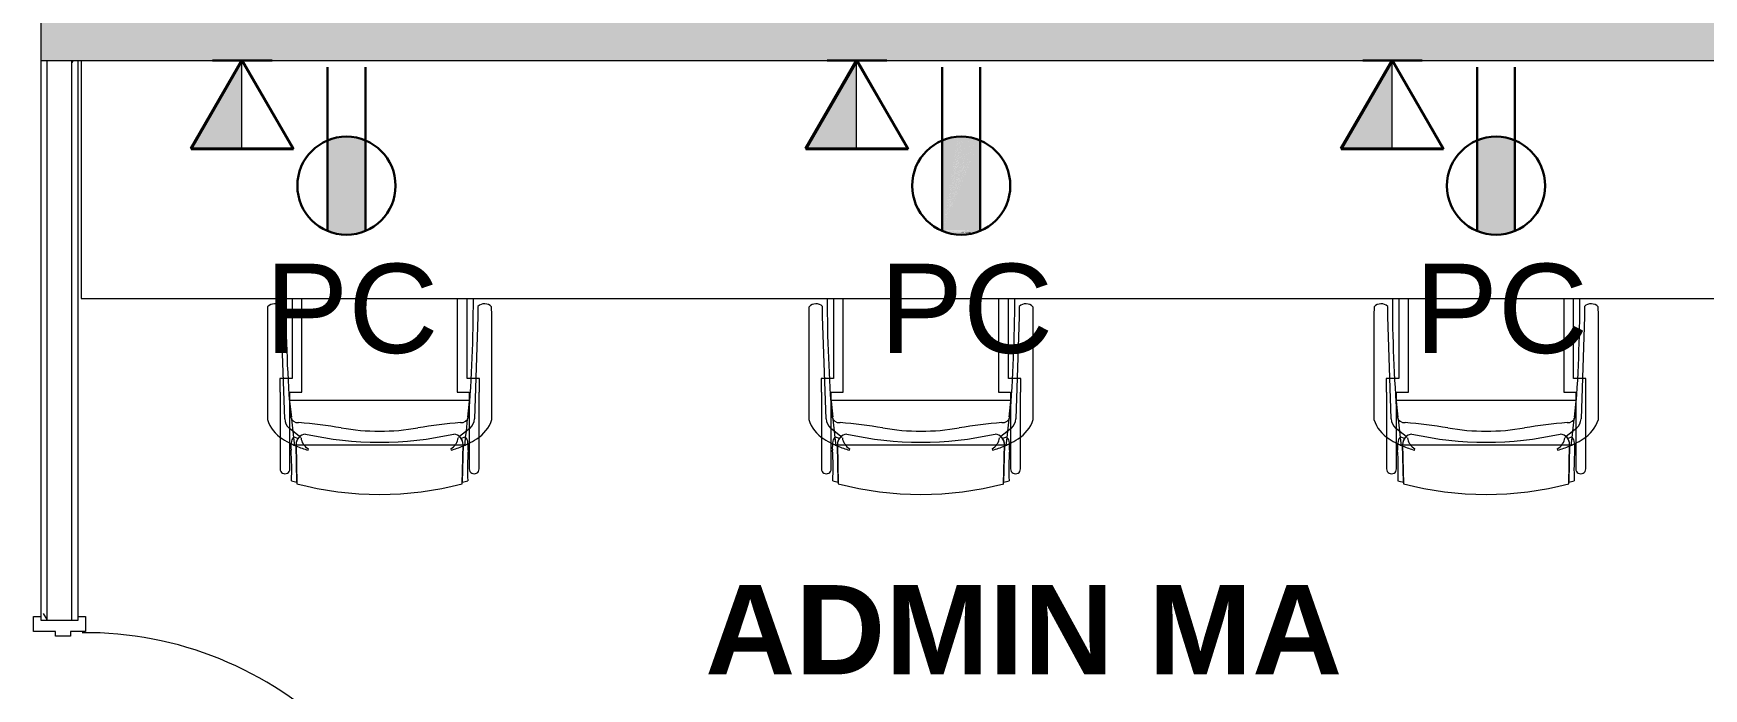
# Model space of a CAD drawing. Header units: inches. Extents: x 1076 to 2563, y 349 to 2134.
# Drawn here: x 1326.2 to 1494.7, y 1741.7 to 1807.8 of the extents above; entities that cross this region are included whole.
import ezdxf

# ---------------------------------------------------------------- set-up
doc = ezdxf.new("R2010")
doc.units = ezdxf.units.IN
doc.header["$MEASUREMENT"] = 0
for name, color, linetype, lineweight in [('A-ANNO-NOTE', 131, 'Continuous', 30), ('A-AREA-IDEN', 2, 'Continuous', 9), ('A-DOOR', 31, 'Continuous', 13), ('A-WALL', 113, 'Continuous', 13), ('A-WALL-PATT', 111, 'Continuous', 13), ('I-FURN', 30, 'Continuous', 9), ('I-WALL', 2, 'Continuous', 13), ('Q-CASE', 31, 'Continuous', 13)]:
    doc.layers.add(name, color=color, linetype=linetype, lineweight=lineweight)
doc.styles.add('Swis721 Lt BT', font='swissl.ttf', dxfattribs={"height": 9})
doc.styles.add('Swis721 Lt BT_B', font='', dxfattribs={"height": 9})
doc.styles.get('Swis721 Lt BT_B').set_extended_font_data('Swis721 Lt BT', bold=True)
pattern_1 = [(0, (0, 0), (30.72, 7.68), [1.267, -21.773, 1.267, -21.773, -122.88]), (0, (0, 0), (30.72, 7.68), [-46.08, 1.267, -44.813, 1.267, -21.773, -53.76]), (0, (0, 0), (30.72, 7.68), [-115.2, 1.267, -14.093, 1.267, -37.133]), (120, (11.52, 3.84), (-22.011075, 22.7643), [1.267, -21.773, 1.267, -21.773, -122.88]), (120, (11.52, 3.84), (-22.011075, 22.7643), [-46.08, 1.267, -44.813, 1.267, -21.773, -53.76]), (120, (11.52, 3.84), (-22.011075, 22.7643), [-115.2, 1.267, -14.093, 1.267, -37.133]), (240, (15.36, 19.2), (-8.708925, -30.4443), [1.267, -21.773, 1.267, -21.773, -122.88]), (240, (15.36, 19.2), (-8.708925, -30.4443), [-46.08, 1.267, -44.813, 1.267, -21.773, -53.76]), (240, (15.36, 19.2), (-8.708925, -30.4443), [-115.2, 1.267, -14.093, 1.267, -37.133])]

# ---------------------------------------------------------------- blocks, each defined once
blk = doc.blocks.new('Door - Single - Solid Door-V12-Level XX  POWER _ SIGNAL')
at = {"layer": 'A-DOOR', "lineweight": 9}
for p, q in [((-15.63, 2.54), (-14.13, 2.54)), ((-15.63, 1.79), (-15.63, 2.54)), ((-14.13, 2.54), (-14.13, 0.29)), ((22.12, 2.54), (23.62, 2.54)), ((22.12, 0.29), (22.12, 2.54)), ((23.62, 2.54), (23.62, 1.79)), ((-14.13, 0.29), (-13.63, 0.29)), ((-13.63, 0.29), (-13.63, -1.21)), ((21.62, 0.29), (22.12, 0.29)), ((21.62, -1.21), (21.62, 0.29)), ((-14.13, -1.21), (-14.13, -2.71)), ((-13.63, -1.21), (-14.13, -1.21)), ((22.12, -1.21), (21.62, -1.21)), ((22.12, -2.71), (22.12, -1.21)), ((-15.63, -2.71), (-15.63, -1.96)), ((-14.13, -2.71), (-15.63, -2.71)), ((23.62, -2.71), (22.12, -2.71)), ((23.62, -1.96), (23.62, -2.71))]:
    blk.add_line(p, q, dxfattribs=at)
at = {"layer": 'A-DOOR'}
for p, q in [((-12.63, -2.71), (-14.01, -2.71)), ((-14.01, -2.71), (-14.01, -38.71)), ((-12.63, -38.71), (-12.63, -2.71)), ((-14.01, -38.71), (-12.63, -38.71))]:
    blk.add_line(p, q, dxfattribs=at)
at = {"layer": 'A-DOOR', "lineweight": 9}
blk.add_arc((-14.01, -2.71), 36, 270, 0.5, dxfattribs=at)
blk = doc.blocks.new('C-Counter Top1 - ADJ HEIGHT 2-7647505-Level XX  POWER _ SIGNAL')
at = {"layer": 'Q-CASE', "lineweight": 9}
for p, q in [((-47.26, 0), (-47.26, -24)), ((-47.26, -24), (124.6, -24))]:
    blk.add_line(p, q, dxfattribs=at)
blk = doc.blocks.new('F-Haworth_Chair_X99-Seminar - X99 Seminar Chair with Glides-V38-Level XX  POWER _ SIGNAL')
at = {"layer": 'I-FURN'}
for p, q in [((-8.34, 11.52), (-8.42, 7.57)), ((-8.42, 7.57), (-8.34, 11.37)), ((8.42, 7.57), (8.34, 11.52)), ((8.34, 11.37), (8.42, 7.57)), ((-10.04, 10.02), (-10.04, 6.81)), ((-9.04, 7.4), (-9.04, 10.02)), ((9.04, 10.02), (9.04, 7.4)), ((10.04, 6.81), (10.04, 10.02)), ((-10.04, 6.81), (-10.04, 5.51)), ((-9.13, 5.92), (-8.07, 6.77)), ((-9.04, 5.99), (-9.04, 7.4)), ((-8.68, 6.87), (-8.75, 6.22)), ((-8.62, 7.42), (-8.68, 6.87)), ((-8.6, 7.6), (-8.62, 7.43)), ((-8.61, 6.81), (-8.23, 6.95)), ((-8.49, 7.6), (-8.56, 7.6)), ((-7.65, 7.6), (-8.4, 7.6)), ((-8.03, 6.81), (-7.95, 6.87)), ((7.65, 7.6), (-7.65, 7.6)), ((-7.18, 7.99), (-7.21, 8.13)), ((7.21, 8.13), (7.18, 7.99)), ((8.4, 7.6), (7.65, 7.6)), ((7.95, 6.87), (8.03, 6.81)), ((8.07, 6.77), (9.13, 5.92)), ((8.23, 6.95), (8.61, 6.81)), ((8.56, 7.6), (8.49, 7.6)), ((8.62, 7.43), (8.6, 7.6)), ((8.68, 6.87), (8.62, 7.42)), ((8.75, 6.22), (8.68, 6.87)), ((9.04, 7.4), (9.04, 5.99)), ((10.04, 5.51), (10.04, 6.81)), ((-11.32, 5.06), (-11.32, -5.48)), ((-10.04, 5.5), (-10.04, 5)), ((-9.04, 3.62), (-9.04, 5.99)), ((-8.75, 6.22), (-8.88, 4.99)), ((8.88, 4.99), (8.75, 6.22)), ((9.04, 5.99), (9.04, 3.62)), ((10.04, 5), (10.04, 5.5)), ((11.32, -5.48), (11.32, 5.06)), ((-10.04, 4.99), (-10.04, 2.27)), ((-9.92, -5.36), (-9.57, 4.97)), ((-8.9, 4.8), (-9.07, 3.2)), ((-9.04, 3.43), (-9.04, 3.62)), ((-9.04, 3.12), (-9.04, 3.43)), ((-8.88, 4.99), (-8.89, 4.91)), ((8.89, 4.91), (8.88, 4.99)), ((9.07, 3.2), (8.9, 4.8)), ((9.04, 3.62), (9.04, 3.43)), ((9.04, 3.43), (9.04, 3.12)), ((9.57, 4.97), (9.92, -5.36)), ((10.04, 2.27), (10.04, 4.99)), ((-10.04, 2.27), (-10.07, 2.27)), ((-10.07, 2.27), (-10.07, 0.89)), ((-9.07, 3.2), (-9.07, 3.12)), ((-9.07, 3.12), (9.07, 3.12)), ((-9.04, 2.27), (-9.04, 3.12)), ((-7.83, 2.27), (-9.04, 2.27)), ((-7.83, -7.15), (-7.83, 2.27)), ((9.04, 2.27), (7.83, 2.27)), ((7.83, 2.27), (7.83, -7.15)), ((9.04, 3.12), (9.04, 2.27)), ((9.07, 3.12), (9.07, 3.2)), ((10.07, 2.27), (10.04, 2.27)), ((10.07, 0.89), (10.07, 2.27)), ((-10.07, 0.89), (-9.71, 0.89)), ((-9.71, 0.89), (-9.2, 0.89)), ((-9.2, 0.89), (-8.82, 0.89)), ((-8.82, 0.89), (-8.82, -7.15)), ((8.82, 0.89), (9.2, 0.89)), ((8.82, -7.15), (8.82, 0.89)), ((9.2, 0.89), (9.71, 0.89)), ((9.71, 0.89), (10.07, 0.89)), ((-11.32, -5.48), (-11.3, -6.32)), ((-9.92, -6.36), (-9.92, -5.36)), ((9.92, -5.36), (9.92, -6.36)), ((11.3, -6.32), (11.32, -5.48))]:
    blk.add_line(p, q, dxfattribs=at)
for centre, radius, start, end in [((0, -20.29), 32.89, 75.3075, 104.696), ((-9.54, 10.02), 0.498, 360, 180), ((-36.06, 10.03), 27.2, 355.9857, 2.5118), ((0, -20.73), 33.17, 104.5766, 105.5522), ((0, -20.73), 33.17, 74.4478, 75.4234), ((36.06, 10.03), 27.2, 177.4882, 184.0143), ((9.54, 10.02), 0.498, 360, 180), ((-7.87, 3.92), 3.63, 121.9522, 161.8211), ((-4.71, -1.15), 9.61, 116.0036, 121.9522), ((-5.2, 7.86), 3.74, 175.9857, 189.9064), ((-4.71, -1.15), 9.61, 113.5094, 116.0036), ((-8.28, 7.33), 0.613, 189.9064, 237.4573), ((-4.71, -1.15), 9.61, 112.927, 113.3607), ((-4.71, -1.15), 9.61, 105.0666, 112.7369), ((-7.37, 7.55), 1.05, 178.8214, 214.7998), ((-7.37, 7.55), 1.05, 178.8214, 264.0446), ((-6.55, 6.76), 1.38, 147.5752, 174.9122), ((-6.55, 6.76), 1.38, 117.0503, 145.9813), ((0, -26.49), 33.83, 77.2285, 102.7715), ((6.55, 6.76), 1.38, 34.0187, 62.9497), ((4.71, -1.15), 9.61, 67.2631, 74.9334), ((7.37, 7.55), 1.05, 275.9554, 1.1786), ((6.55, 6.76), 1.38, 5.0878, 32.4248), ((7.37, 7.55), 1.05, 325.2002, 1.1786), ((4.71, -1.15), 9.61, 66.6393, 67.073), ((4.71, -1.15), 9.61, 63.9964, 66.4906), ((8.28, 7.33), 0.613, 302.5427, 350.0936), ((5.2, 7.86), 3.74, 350.0936, 4.0143), ((4.71, -1.15), 9.61, 58.0478, 63.9964), ((7.87, 3.92), 3.63, 18.1789, 58.0478), ((-8.18, 4.9), 1.39, 132.8922, 177.1987), ((-8.24, 4.59), 0.763, 84.2338, 165.7662), ((-11.32, 48.08), 42.84, 274.2301, 280.0233), ((0, -15.97), 22.19, 79.9767, 100.0233), ((11.32, 48.08), 42.84, 259.9767, 265.7699), ((8.24, 4.59), 0.763, 14.2338, 95.7662), ((8.18, 4.9), 1.39, 2.8013, 47.1078), ((144.06, -7.32), 153.52, 175.4787, 179.937), ((-144.06, -7.32), 153.52, 0.063, 4.5213), ((-10.58, -5.68), 0.956, 221.8901, 314.1099), ((10.58, -5.68), 0.956, 225.8901, 318.1099)]:
    blk.add_arc(centre, radius, start, end, dxfattribs=at)
blk = doc.blocks.new('F-Haworth_Chair_X99-Seminar - X99 Seminar Chair with Glides-V39-Level XX  POWER _ SIGNAL')
at = {"layer": 'I-FURN'}
for p, q in [((-8.34, 11.52), (-8.42, 7.57)), ((-8.42, 7.57), (-8.34, 11.37)), ((8.42, 7.57), (8.34, 11.52)), ((8.34, 11.37), (8.42, 7.57)), ((-10.04, 10.02), (-10.04, 6.81)), ((-9.04, 7.4), (-9.04, 10.02)), ((9.04, 10.02), (9.04, 7.4)), ((10.04, 6.81), (10.04, 10.02)), ((-10.04, 6.81), (-10.04, 5.51)), ((-9.13, 5.92), (-8.07, 6.77)), ((-9.04, 5.99), (-9.04, 7.4)), ((-8.68, 6.87), (-8.75, 6.22)), ((-8.62, 7.42), (-8.68, 6.87)), ((-8.6, 7.6), (-8.62, 7.43)), ((-8.61, 6.81), (-8.23, 6.95)), ((-8.49, 7.6), (-8.56, 7.6)), ((-7.65, 7.6), (-8.4, 7.6)), ((-8.03, 6.81), (-7.95, 6.87)), ((7.65, 7.6), (-7.65, 7.6)), ((-7.18, 7.99), (-7.21, 8.13)), ((7.21, 8.13), (7.18, 7.99)), ((8.4, 7.6), (7.65, 7.6)), ((7.95, 6.87), (8.03, 6.81)), ((8.07, 6.77), (9.13, 5.92)), ((8.23, 6.95), (8.61, 6.81)), ((8.56, 7.6), (8.49, 7.6)), ((8.6, 7.6), (8.58, 7.6)), ((8.62, 7.43), (8.6, 7.6)), ((8.68, 6.87), (8.62, 7.42)), ((8.75, 6.22), (8.68, 6.87)), ((9.04, 7.4), (9.04, 5.99)), ((10.04, 5.51), (10.04, 6.81)), ((-11.32, 5.06), (-11.32, -5.48)), ((-10.04, 5.5), (-10.04, 5)), ((-9.04, 3.62), (-9.04, 5.99)), ((-8.75, 6.22), (-8.88, 4.99)), ((8.88, 4.99), (8.75, 6.22)), ((9.04, 5.99), (9.04, 3.62)), ((10.04, 5), (10.04, 5.5)), ((11.32, -5.48), (11.32, 5.06)), ((-10.04, 4.99), (-10.04, 2.27)), ((-9.92, -5.36), (-9.57, 4.97)), ((-8.9, 4.8), (-9.07, 3.2)), ((-9.04, 3.43), (-9.04, 3.62)), ((-9.04, 3.12), (-9.04, 3.43)), ((-8.88, 4.99), (-8.89, 4.91)), ((8.89, 4.91), (8.88, 4.99)), ((9.07, 3.2), (8.9, 4.8)), ((9.04, 3.62), (9.04, 3.43)), ((9.04, 3.43), (9.04, 3.12)), ((9.57, 4.97), (9.92, -5.36)), ((10.04, 2.27), (10.04, 4.99)), ((-10.04, 2.27), (-10.07, 2.27)), ((-10.07, 2.27), (-10.07, 0.89)), ((-9.07, 3.2), (-9.07, 3.12)), ((-9.07, 3.12), (9.07, 3.12)), ((-9.04, 2.27), (-9.04, 3.12)), ((-7.83, 2.27), (-9.04, 2.27)), ((-7.83, -7.15), (-7.83, 2.27)), ((9.04, 2.27), (7.83, 2.27)), ((7.83, 2.27), (7.83, -7.15)), ((9.04, 3.12), (9.04, 2.27)), ((9.07, 3.12), (9.07, 3.2)), ((10.07, 2.27), (10.04, 2.27)), ((10.07, 0.89), (10.07, 2.27)), ((-10.07, 0.89), (-9.71, 0.89)), ((-9.71, 0.89), (-9.2, 0.89)), ((-9.2, 0.89), (-8.82, 0.89)), ((-8.82, 0.89), (-8.82, -7.15)), ((8.82, 0.89), (9.2, 0.89)), ((8.82, -7.15), (8.82, 0.89)), ((9.2, 0.89), (9.71, 0.89)), ((9.71, 0.89), (10.07, 0.89)), ((-11.32, -5.48), (-11.3, -6.32)), ((-9.92, -6.36), (-9.92, -5.36)), ((9.92, -5.36), (9.92, -6.36)), ((11.3, -6.32), (11.32, -5.48))]:
    blk.add_line(p, q, dxfattribs=at)
for centre, radius, start, end in [((0, -20.29), 32.89, 75.3075, 104.696), ((-9.54, 10.02), 0.498, 360, 180), ((-36.06, 10.03), 27.2, 355.9857, 2.5118), ((0, -20.73), 33.17, 104.5766, 105.5522), ((0, -20.73), 33.17, 74.4478, 75.4234), ((36.06, 10.03), 27.2, 177.4882, 184.0143), ((9.54, 10.02), 0.498, 360, 180), ((-7.87, 3.92), 3.63, 121.9522, 161.8211), ((-4.71, -1.15), 9.61, 116.0036, 121.9522), ((-5.2, 7.86), 3.74, 175.9857, 189.9064), ((-4.71, -1.15), 9.61, 113.5094, 116.0036), ((-8.28, 7.33), 0.613, 189.9064, 237.4573), ((-4.71, -1.15), 9.61, 112.927, 113.3607), ((-4.71, -1.15), 9.61, 105.0666, 112.7369), ((-7.37, 7.55), 1.05, 178.8214, 214.7998), ((-7.37, 7.55), 1.05, 178.8214, 264.0446), ((-6.55, 6.76), 1.38, 147.5752, 174.9122), ((-6.55, 6.76), 1.38, 117.0503, 145.9813), ((0, -26.49), 33.83, 77.2285, 102.7715), ((6.55, 6.76), 1.38, 34.0187, 62.9497), ((4.71, -1.15), 9.61, 67.2631, 74.9334), ((7.37, 7.55), 1.05, 275.9554, 1.1786), ((6.55, 6.76), 1.38, 5.0878, 32.4248), ((7.37, 7.55), 1.05, 325.2002, 1.1786), ((4.71, -1.15), 9.61, 66.6393, 67.073), ((4.71, -1.15), 9.61, 63.9964, 66.4906), ((8.28, 7.33), 0.613, 302.5427, 350.0936), ((5.2, 7.86), 3.74, 350.0936, 4.0143), ((4.71, -1.15), 9.61, 58.0478, 63.9964), ((7.87, 3.92), 3.63, 18.1789, 58.0478), ((-8.18, 4.9), 1.39, 132.8922, 177.1987), ((-8.24, 4.59), 0.763, 84.2338, 165.7662), ((-11.32, 48.08), 42.84, 274.2301, 280.0233), ((0, -15.97), 22.19, 79.9767, 100.0233), ((11.32, 48.08), 42.84, 259.9767, 265.7699), ((8.24, 4.59), 0.763, 14.2338, 95.7662), ((8.18, 4.9), 1.39, 2.8013, 47.1078), ((144.06, -7.32), 153.52, 175.4787, 179.937), ((-144.06, -7.32), 153.52, 0.063, 4.5213), ((-10.58, -5.68), 0.956, 221.8901, 314.1099), ((10.58, -5.68), 0.956, 225.8901, 318.1099)]:
    blk.add_arc(centre, radius, start, end, dxfattribs=at)
blk = doc.blocks.new('F-Haworth_Chair_X99-Seminar - X99 Seminar Chair with Glides-V40-Level XX  POWER _ SIGNAL')
at = {"layer": 'I-FURN'}
for p, q in [((-8.34, 11.52), (-8.42, 7.57)), ((-8.42, 7.57), (-8.34, 11.37)), ((8.42, 7.57), (8.34, 11.52)), ((8.34, 11.37), (8.42, 7.57)), ((-10.04, 10.02), (-10.04, 6.81)), ((-9.04, 7.4), (-9.04, 10.02)), ((9.04, 10.02), (9.04, 7.4)), ((10.04, 6.81), (10.04, 10.02)), ((-10.04, 6.81), (-10.04, 5.51)), ((-9.13, 5.92), (-8.07, 6.77)), ((-9.04, 5.99), (-9.04, 7.4)), ((-8.68, 6.87), (-8.75, 6.22)), ((-8.62, 7.42), (-8.68, 6.87)), ((-8.6, 7.6), (-8.62, 7.43)), ((-8.61, 6.81), (-8.23, 6.95)), ((-8.49, 7.6), (-8.56, 7.6)), ((-7.65, 7.6), (-8.4, 7.6)), ((-8.03, 6.81), (-7.95, 6.87)), ((7.65, 7.6), (-7.65, 7.6)), ((-7.18, 7.99), (-7.21, 8.13)), ((7.21, 8.13), (7.18, 7.99)), ((8.4, 7.6), (7.65, 7.6)), ((7.95, 6.87), (8.03, 6.81)), ((8.07, 6.77), (9.13, 5.92)), ((8.23, 6.95), (8.61, 6.81)), ((8.56, 7.6), (8.49, 7.6)), ((8.62, 7.43), (8.6, 7.6)), ((8.68, 6.87), (8.62, 7.42)), ((8.75, 6.22), (8.68, 6.87)), ((9.04, 7.4), (9.04, 5.99)), ((10.04, 5.51), (10.04, 6.81)), ((-11.32, 5.06), (-11.32, -5.48)), ((-10.04, 5.5), (-10.04, 5)), ((-9.04, 3.62), (-9.04, 5.99)), ((-8.75, 6.22), (-8.88, 4.99)), ((8.88, 4.99), (8.75, 6.22)), ((9.04, 5.99), (9.04, 3.62)), ((10.04, 5), (10.04, 5.5)), ((11.32, -5.48), (11.32, 5.06)), ((-10.04, 4.99), (-10.04, 2.27)), ((-9.92, -5.36), (-9.57, 4.97)), ((-8.9, 4.8), (-9.07, 3.2)), ((-9.04, 3.43), (-9.04, 3.62)), ((-9.04, 3.12), (-9.04, 3.43)), ((-8.88, 4.99), (-8.89, 4.91)), ((8.89, 4.91), (8.88, 4.99)), ((9.07, 3.2), (8.9, 4.8)), ((9.04, 3.62), (9.04, 3.43)), ((9.04, 3.43), (9.04, 3.12)), ((9.57, 4.97), (9.92, -5.36)), ((10.04, 2.27), (10.04, 4.99)), ((-10.04, 2.27), (-10.07, 2.27)), ((-10.07, 2.27), (-10.07, 0.89)), ((-9.07, 3.2), (-9.07, 3.12)), ((-9.07, 3.12), (4.32, 3.12)), ((-9.04, 2.27), (-9.04, 3.12)), ((-7.83, 2.27), (-9.04, 2.27)), ((-7.83, -7.15), (-7.83, 2.27)), ((4.33, 3.12), (9.07, 3.12)), ((9.04, 2.27), (7.83, 2.27)), ((7.83, 2.27), (7.83, -7.15)), ((9.04, 3.12), (9.04, 2.27)), ((9.07, 3.12), (9.07, 3.2)), ((10.07, 2.27), (10.04, 2.27)), ((10.07, 0.89), (10.07, 2.27)), ((-10.07, 0.89), (-9.71, 0.89)), ((-9.71, 0.89), (-9.2, 0.89)), ((-9.2, 0.89), (-8.82, 0.89)), ((-8.82, 0.89), (-8.82, -7.15)), ((8.82, 0.89), (9.2, 0.89)), ((8.82, -7.15), (8.82, 0.89)), ((9.2, 0.89), (9.71, 0.89)), ((9.71, 0.89), (10.07, 0.89)), ((-11.32, -5.48), (-11.3, -6.32)), ((-9.92, -6.36), (-9.92, -5.36)), ((9.92, -5.36), (9.92, -6.36)), ((11.3, -6.32), (11.32, -5.48))]:
    blk.add_line(p, q, dxfattribs=at)
for centre, radius, start, end in [((0, -20.29), 32.89, 75.3075, 104.696), ((-9.54, 10.02), 0.498, 360, 180), ((-36.06, 10.03), 27.2, 355.9857, 2.5118), ((0, -20.73), 33.17, 104.5766, 105.5522), ((0, -20.73), 33.17, 74.4478, 75.4234), ((36.06, 10.03), 27.2, 177.4882, 184.0143), ((9.54, 10.02), 0.498, 360, 180), ((-7.87, 3.92), 3.63, 121.9522, 161.8211), ((-4.71, -1.15), 9.61, 116.0036, 121.9522), ((-5.2, 7.86), 3.74, 175.9857, 189.9064), ((-4.71, -1.15), 9.61, 113.5094, 116.0036), ((-8.28, 7.33), 0.613, 189.9064, 237.4573), ((-4.71, -1.15), 9.61, 112.927, 113.3607), ((-4.71, -1.15), 9.61, 105.0666, 112.7369), ((-7.37, 7.55), 1.05, 178.8214, 214.7998), ((-7.37, 7.55), 1.05, 178.8214, 264.0446), ((-6.55, 6.76), 1.38, 147.5752, 174.9122), ((-6.55, 6.76), 1.38, 117.0503, 145.9813), ((0, -26.49), 33.83, 77.2285, 102.7715), ((6.55, 6.76), 1.38, 34.0187, 62.9497), ((4.71, -1.15), 9.61, 67.2631, 74.9334), ((7.37, 7.55), 1.05, 275.9554, 1.1786), ((6.55, 6.76), 1.38, 5.0878, 32.4248), ((7.37, 7.55), 1.05, 325.2002, 1.1786), ((4.71, -1.15), 9.61, 66.6393, 67.073), ((4.71, -1.15), 9.61, 63.9964, 66.4906), ((8.28, 7.33), 0.613, 302.5427, 350.0936), ((5.2, 7.86), 3.74, 350.0936, 4.0143), ((4.71, -1.15), 9.61, 58.0478, 63.9964), ((7.87, 3.92), 3.63, 18.1789, 58.0478), ((-8.18, 4.9), 1.39, 132.8922, 177.1987), ((-8.24, 4.59), 0.763, 84.2338, 165.7662), ((-11.32, 48.08), 42.84, 274.2301, 280.0233), ((0, -15.97), 22.19, 79.9767, 100.0233), ((11.32, 48.08), 42.84, 259.9767, 265.7699), ((8.24, 4.59), 0.763, 14.2338, 95.7662), ((8.18, 4.9), 1.39, 2.8013, 47.1078), ((144.06, -7.32), 153.52, 175.4787, 179.937), ((-144.06, -7.32), 153.52, 0.063, 4.5213), ((-10.58, -5.68), 0.956, 221.8901, 314.1099), ((10.58, -5.68), 0.956, 225.8901, 318.1099)]:
    blk.add_arc(centre, radius, start, end, dxfattribs=at)

msp = doc.modelspace()

# ---------------------------------------------------------------- hatches: boundary and pattern name
at = {"layer": 'A-ANNO-NOTE', "lineweight": 9}
for points in [[(1342.08, 1796.21), (1347.24, 1796.21), (1347.24, 1805.14), (1343.28, 1798.28)], [(1404.08, 1796.21), (1409.24, 1796.21), (1409.24, 1805.14), (1405.28, 1798.28)], [(1458.08, 1796.21), (1463.24, 1796.21), (1463.24, 1805.14), (1459.28, 1798.28)], [(1355.87, 1787.95), (1358.08, 1797.4), (1357.98, 1797.41)], [(1355.87, 1787.95), (1357.98, 1797.41), (1357.88, 1797.41)], [(1355.87, 1787.95), (1357.88, 1797.41), (1357.79, 1797.41)], [(1355.87, 1787.95), (1357.69, 1797.41), (1357.59, 1797.41)], [(1355.87, 1787.95), (1357.59, 1797.41), (1357.49, 1797.4)], [(1355.87, 1787.95), (1357.79, 1797.41), (1357.69, 1797.41)], [(1355.87, 1787.95), (1358.18, 1797.39), (1358.08, 1797.4)], [(1355.87, 1787.95), (1357.49, 1797.4), (1357.39, 1797.39)], [(1355.87, 1787.95), (1358.28, 1797.38), (1358.18, 1797.39)], [(1355.87, 1787.95), (1357.39, 1797.39), (1357.3, 1797.38)], [(1355.87, 1787.95), (1358.38, 1797.37), (1358.28, 1797.38)], [(1355.87, 1787.95), (1357.3, 1797.38), (1357.2, 1797.37)], [(1355.87, 1787.95), (1358.47, 1797.36), (1358.38, 1797.37)], [(1355.87, 1787.95), (1357.2, 1797.37), (1357.1, 1797.36)], [(1355.87, 1787.95), (1358.57, 1797.35), (1358.47, 1797.36)], [(1355.87, 1787.95), (1357.1, 1797.36), (1357, 1797.35)], [(1355.87, 1787.95), (1358.67, 1797.33), (1358.57, 1797.35)], [(1355.87, 1787.95), (1357, 1797.35), (1356.91, 1797.33)], [(1355.87, 1787.95), (1358.76, 1797.31), (1358.67, 1797.33)], [(1355.87, 1787.95), (1356.91, 1797.33), (1356.81, 1797.31)], [(1355.87, 1787.95), (1358.86, 1797.29), (1358.76, 1797.31)], [(1355.87, 1787.95), (1356.81, 1797.31), (1356.71, 1797.29)], [(1417.87, 1787.95), (1420.08, 1797.4), (1419.98, 1797.41), (1419.41, 1794.83)], [(1417.87, 1787.95), (1419.98, 1797.41), (1419.88, 1797.41), (1419.41, 1795.16)], [(1417.87, 1787.95), (1419.88, 1797.41), (1419.79, 1797.41), (1419.41, 1795.53)], [(1417.87, 1787.95), (1419.69, 1797.41), (1419.59, 1797.41), (1419.41, 1796.4)], [(1417.87, 1787.95), (1419.59, 1797.41), (1419.49, 1797.4), (1419.41, 1796.91)], [(1417.87, 1787.95), (1419.79, 1797.41), (1419.69, 1797.41), (1419.41, 1795.94)], [(1417.87, 1787.95), (1420.18, 1797.39), (1420.08, 1797.4), (1419.41, 1794.52)], [(1417.87, 1787.95), (1419.49, 1797.4), (1419.39, 1797.39)], [(1417.87, 1787.95), (1420.28, 1797.38), (1420.18, 1797.39), (1419.41, 1794.23)], [(1417.87, 1787.95), (1419.39, 1797.39), (1419.3, 1797.38)], [(1417.87, 1787.95), (1420.38, 1797.37), (1420.28, 1797.38), (1419.41, 1793.97)], [(1417.87, 1787.95), (1419.3, 1797.38), (1419.2, 1797.37)], [(1417.87, 1787.95), (1420.47, 1797.36), (1420.38, 1797.37), (1419.41, 1793.73)], [(1417.87, 1787.95), (1419.2, 1797.37), (1419.1, 1797.36)], [(1417.87, 1787.95), (1420.57, 1797.35), (1420.47, 1797.36), (1419.41, 1793.51)], [(1417.87, 1787.95), (1419.1, 1797.36), (1419, 1797.35)], [(1417.87, 1787.95), (1420.67, 1797.33), (1420.57, 1797.35), (1419.41, 1793.3)], [(1417.87, 1787.95), (1419, 1797.35), (1418.91, 1797.33)], [(1417.87, 1787.95), (1420.76, 1797.31), (1420.67, 1797.33), (1419.41, 1793.1)], [(1417.87, 1787.95), (1418.91, 1797.33), (1418.81, 1797.31)], [(1417.87, 1787.95), (1420.86, 1797.29), (1420.76, 1797.31), (1419.41, 1792.92)], [(1417.87, 1787.95), (1418.81, 1797.31), (1418.71, 1797.29)], [(1471.81, 1787.95), (1474.02, 1797.4), (1473.92, 1797.41)], [(1471.81, 1787.95), (1473.92, 1797.41), (1473.83, 1797.41)], [(1471.81, 1787.95), (1473.83, 1797.41), (1473.73, 1797.41)], [(1471.81, 1787.95), (1473.63, 1797.41), (1473.53, 1797.41)], [(1471.81, 1787.95), (1473.53, 1797.41), (1473.43, 1797.4)], [(1471.81, 1787.95), (1473.73, 1797.41), (1473.63, 1797.41)], [(1471.81, 1787.95), (1474.12, 1797.39), (1474.02, 1797.4)], [(1471.81, 1787.95), (1473.43, 1797.4), (1473.33, 1797.39)], [(1471.81, 1787.95), (1474.22, 1797.38), (1474.12, 1797.39)], [(1471.81, 1787.95), (1473.33, 1797.39), (1473.24, 1797.38)], [(1471.81, 1787.95), (1474.32, 1797.37), (1474.22, 1797.38)], [(1471.81, 1787.95), (1473.24, 1797.38), (1473.14, 1797.37)], [(1471.81, 1787.95), (1474.41, 1797.36), (1474.32, 1797.37)], [(1471.81, 1787.95), (1473.14, 1797.37), (1473.04, 1797.36)], [(1471.81, 1787.95), (1474.51, 1797.35), (1474.41, 1797.36)], [(1471.81, 1787.95), (1473.04, 1797.36), (1472.94, 1797.35)], [(1471.81, 1787.95), (1474.61, 1797.33), (1474.51, 1797.35)], [(1471.81, 1787.95), (1472.94, 1797.35), (1472.85, 1797.33)], [(1471.81, 1787.95), (1474.71, 1797.31), (1474.61, 1797.33)], [(1471.81, 1787.95), (1472.85, 1797.33), (1472.75, 1797.31)], [(1471.81, 1787.95), (1474.8, 1797.29), (1474.71, 1797.31)], [(1471.81, 1787.95), (1472.75, 1797.31), (1472.65, 1797.29)], [(1355.87, 1787.95), (1358.96, 1797.27), (1358.86, 1797.29)], [(1355.87, 1787.95), (1356.71, 1797.29), (1356.62, 1797.27)], [(1355.87, 1787.95), (1359.05, 1797.25), (1358.96, 1797.27)], [(1355.87, 1787.95), (1356.62, 1797.27), (1356.52, 1797.25)], [(1355.87, 1787.95), (1359.15, 1797.22), (1359.05, 1797.25)], [(1355.87, 1787.95), (1356.52, 1797.25), (1356.43, 1797.22)], [(1355.87, 1787.95), (1359.24, 1797.19), (1359.15, 1797.22)], [(1355.87, 1787.95), (1356.43, 1797.22), (1356.33, 1797.19)], [(1355.87, 1787.95), (1359.33, 1797.16), (1359.24, 1797.19)], [(1355.87, 1787.95), (1356.33, 1797.19), (1356.24, 1797.16)], [(1355.87, 1787.95), (1359.43, 1797.13), (1359.33, 1797.16)], [(1355.87, 1787.95), (1356.24, 1797.16), (1356.15, 1797.13)], [(1355.87, 1787.95), (1359.52, 1797.1), (1359.43, 1797.13)], [(1355.87, 1787.95), (1356.15, 1797.13), (1356.05, 1797.1)], [(1355.87, 1787.95), (1359.61, 1797.06), (1359.52, 1797.1)], [(1355.87, 1787.95), (1356.05, 1797.1), (1355.96, 1797.06)], [(1355.87, 1787.95), (1359.7, 1797.02), (1359.61, 1797.06)], [(1355.87, 1787.95), (1355.96, 1797.06), (1355.87, 1797.02)], [(1359.7, 1787.93), (1359.7, 1797.02), (1355.87, 1787.95)], [(1417.87, 1787.95), (1420.96, 1797.27), (1420.86, 1797.29), (1419.41, 1792.75)], [(1417.87, 1787.95), (1418.71, 1797.29), (1418.62, 1797.27)], [(1417.87, 1787.95), (1421.05, 1797.25), (1420.96, 1797.27), (1419.41, 1792.59)], [(1417.87, 1787.95), (1418.62, 1797.27), (1418.52, 1797.25)], [(1417.87, 1787.95), (1421.15, 1797.22), (1421.05, 1797.25), (1419.41, 1792.44)], [(1417.87, 1787.95), (1418.52, 1797.25), (1418.43, 1797.22)], [(1417.87, 1787.95), (1421.24, 1797.19), (1421.15, 1797.22), (1419.41, 1792.3)], [(1417.87, 1787.95), (1418.43, 1797.22), (1418.33, 1797.19)], [(1417.87, 1787.95), (1421.33, 1797.16), (1421.24, 1797.19), (1419.41, 1792.16)], [(1417.87, 1787.95), (1418.33, 1797.19), (1418.24, 1797.16)], [(1417.87, 1787.95), (1421.43, 1797.13), (1421.33, 1797.16), (1419.41, 1792.04)], [(1417.87, 1787.95), (1418.24, 1797.16), (1418.15, 1797.13)], [(1417.87, 1787.95), (1421.52, 1797.1), (1421.43, 1797.13), (1419.41, 1791.92)], [(1417.87, 1787.95), (1418.15, 1797.13), (1418.05, 1797.1)], [(1417.87, 1787.95), (1421.61, 1797.06), (1421.52, 1797.1), (1419.41, 1791.8)], [(1417.87, 1787.95), (1418.05, 1797.1), (1417.96, 1797.06)], [(1417.87, 1787.95), (1421.7, 1797.02), (1421.61, 1797.06), (1419.41, 1791.69)], [(1417.87, 1787.95), (1417.96, 1797.06), (1417.87, 1797.02)], [(1421.7, 1787.93), (1421.7, 1797.02), (1417.87, 1787.95), (1419.41, 1787.95)], [(1471.81, 1787.95), (1474.9, 1797.27), (1474.8, 1797.29)], [(1471.81, 1787.95), (1472.65, 1797.29), (1472.56, 1797.27)], [(1471.81, 1787.95), (1474.99, 1797.25), (1474.9, 1797.27)], [(1471.81, 1787.95), (1472.56, 1797.27), (1472.46, 1797.25)], [(1471.81, 1787.95), (1475.09, 1797.22), (1474.99, 1797.25)], [(1471.81, 1787.95), (1472.46, 1797.25), (1472.37, 1797.22)], [(1471.81, 1787.95), (1475.18, 1797.19), (1475.09, 1797.22)], [(1471.81, 1787.95), (1472.37, 1797.22), (1472.27, 1797.19)], [(1471.81, 1787.95), (1475.28, 1797.16), (1475.18, 1797.19)], [(1471.81, 1787.95), (1472.27, 1797.19), (1472.18, 1797.16)], [(1471.81, 1787.95), (1475.37, 1797.13), (1475.28, 1797.16)], [(1471.81, 1787.95), (1472.18, 1797.16), (1472.09, 1797.13)], [(1471.81, 1787.95), (1475.46, 1797.1), (1475.37, 1797.13)], [(1471.81, 1787.95), (1472.09, 1797.13), (1471.99, 1797.1)], [(1471.81, 1787.95), (1475.55, 1797.06), (1475.46, 1797.1)], [(1471.81, 1787.95), (1471.99, 1797.1), (1471.9, 1797.06)], [(1471.81, 1787.95), (1475.64, 1797.02), (1475.55, 1797.06)], [(1471.81, 1787.95), (1471.9, 1797.06), (1471.81, 1797.02)], [(1475.64, 1787.93), (1475.64, 1797.02), (1471.81, 1787.95)], [(1358.96, 1787.67), (1359.15, 1787.72), (1355.87, 1787.95)], [(1359.15, 1787.72), (1359.61, 1787.89), (1355.87, 1787.95)], [(1359.61, 1787.89), (1359.7, 1787.93), (1355.87, 1787.95)], [(1356.8, 1787.63), (1358.96, 1787.67), (1355.87, 1787.95)], [(1357.29, 1787.54), (1358.96, 1787.67), (1356.8, 1787.63)], [(1357.88, 1787.52), (1358.96, 1787.67), (1357.49, 1787.53)], [(1357.88, 1787.52), (1358.57, 1787.58), (1358.96, 1787.67)], [(1421.15, 1787.72), (1421.61, 1787.89), (1417.87, 1787.95), (1419.41, 1787.84)], [(1418.8, 1787.63), (1420.96, 1787.67), (1417.87, 1787.95)], [(1419.29, 1787.54), (1420.96, 1787.67), (1418.8, 1787.63)], [(1421.61, 1787.89), (1421.7, 1787.93), (1419.41, 1787.93)], [(1420.96, 1787.67), (1421.15, 1787.72), (1419.41, 1787.81)], [(1419.88, 1787.52), (1420.96, 1787.67), (1419.49, 1787.53)], [(1419.88, 1787.52), (1420.57, 1787.58), (1420.96, 1787.67)], [(1474.9, 1787.67), (1475.09, 1787.72), (1471.81, 1787.95)], [(1475.09, 1787.72), (1475.55, 1787.89), (1471.81, 1787.95)], [(1475.55, 1787.89), (1475.64, 1787.93), (1471.81, 1787.95)], [(1472.74, 1787.63), (1474.9, 1787.67), (1471.81, 1787.95)], [(1473.23, 1787.54), (1474.9, 1787.67), (1472.74, 1787.63)], [(1473.82, 1787.52), (1474.9, 1787.67), (1473.43, 1787.53)], [(1473.82, 1787.52), (1474.51, 1787.58), (1474.9, 1787.67)]]:
    msp.add_hatch(color=256, dxfattribs=at).paths.add_polyline_path(points, flags=0)
at = {"layer": 'A-WALL-PATT', "lineweight": 9}
msp.add_hatch(color=7, dxfattribs=at).paths.add_polyline_path([(1524.94, 1805.08), (1524.94, 1809.7), (1326.97, 1809.7), (1326.97, 1805.08), (1524.69, 1805.08)], flags=0)
h = msp.add_hatch(dxfattribs=at)
h.set_pattern_fill('FP_1', color=256, style=0, pattern_type=2)
h.set_pattern_definition(pattern_1)
h.paths.add_polyline_path([(1327.59, 1702.92), (1327.59, 1710.14), (1326.97, 1710.14), (1326.97, 1702.92)], flags=0)
h.paths.add_polyline_path([(1326.97, 1748.64), (1327.59, 1748.64), (1327.59, 1805.08), (1326.97, 1805.08), (1326.97, 1768.41)], flags=0)
h = msp.add_hatch(dxfattribs=at)
h.set_pattern_fill('FP_1', color=256, style=0, pattern_type=2)
h.set_pattern_definition(pattern_1)
h.paths.add_polyline_path([(1330.72, 1706.04), (1330.72, 1710.14), (1330.09, 1710.14), (1330.09, 1706.04)], flags=0)
h.paths.add_polyline_path([(1330.72, 1748.64), (1330.72, 1805.08), (1330.09, 1805.08), (1330.09, 1748.64)], flags=0)

# ---------------------------------------------------------------- linework, layer by layer
at = {"layer": 'A-ANNO-NOTE', "lineweight": 9}
for p, q in [((1347.24, 1805.14), (1342.08, 1796.21)), ((1347.24, 1796.21), (1347.24, 1805.14)), ((1409.24, 1805.14), (1404.08, 1796.21)), ((1409.24, 1796.21), (1409.24, 1805.14)), ((1463.24, 1805.14), (1458.08, 1796.21)), ((1463.24, 1796.21), (1463.24, 1805.14)), ((1342.08, 1796.21), (1347.24, 1796.21)), ((1355.87, 1797.02), (1355.87, 1787.95)), ((1359.7, 1787.93), (1359.7, 1797.02)), ((1404.08, 1796.21), (1409.24, 1796.21)), ((1417.87, 1797.02), (1417.87, 1787.95)), ((1421.7, 1787.93), (1421.7, 1797.02)), ((1458.08, 1796.21), (1463.24, 1796.21)), ((1471.81, 1797.02), (1471.81, 1787.95)), ((1475.64, 1787.93), (1475.64, 1797.02))]:
    msp.add_line(p, q, dxfattribs=at)
at = {"layer": 'A-ANNO-NOTE'}
for p, q in [((1347.24, 1805.14), (1342.08, 1796.21)), ((1347.28, 1805.08), (1342.12, 1796.14)), ((1344.28, 1805.08), (1350.28, 1805.08)), ((1347.24, 1805.14), (1352.4, 1796.21)), ((1347.28, 1805.08), (1352.44, 1796.14)), ((1355.87, 1804.42), (1355.87, 1787.9)), ((1359.7, 1804.42), (1359.7, 1787.9)), ((1359.7, 1804.42), (1359.7, 1787.9)), ((1409.24, 1805.14), (1404.08, 1796.21)), ((1409.28, 1805.08), (1404.12, 1796.14)), ((1406.28, 1805.08), (1412.28, 1805.08)), ((1409.24, 1805.14), (1414.4, 1796.21)), ((1409.28, 1805.08), (1414.44, 1796.14)), ((1417.87, 1804.42), (1417.87, 1787.9)), ((1421.7, 1804.42), (1421.7, 1787.9)), ((1421.7, 1804.42), (1421.7, 1787.9)), ((1463.24, 1805.14), (1458.08, 1796.21)), ((1463.28, 1805.08), (1458.12, 1796.14)), ((1460.28, 1805.08), (1466.28, 1805.08)), ((1463.24, 1805.14), (1468.4, 1796.21)), ((1463.28, 1805.08), (1468.44, 1796.14)), ((1471.81, 1804.42), (1471.81, 1787.9)), ((1475.64, 1804.42), (1475.64, 1787.9)), ((1475.64, 1804.42), (1475.64, 1787.9)), ((1352.4, 1796.21), (1342.08, 1796.21)), ((1352.44, 1796.14), (1342.12, 1796.14)), ((1414.4, 1796.21), (1404.08, 1796.21)), ((1414.44, 1796.14), (1404.12, 1796.14)), ((1468.4, 1796.21), (1458.08, 1796.21)), ((1468.44, 1796.14), (1458.12, 1796.14))]:
    msp.add_line(p, q, dxfattribs=at)
for centre in [(1357.79, 1792.46), (1419.79, 1792.46), (1473.73, 1792.46)]:
    msp.add_circle(centre, 4.95, dxfattribs=at)
at = {"layer": 'A-ANNO-NOTE', "lineweight": 9}
for centre, radius, start, end in [((1357.79, 1792.46), 4.95, 67.2244, 112.7756), ((1419.79, 1792.46), 4.95, 67.2244, 112.7756), ((1473.73, 1792.46), 4.95, 67.2244, 112.7756), ((1357.81, 1792.02), 4.5, 244.5156, 294.9234), ((1419.81, 1792.02), 4.5, 244.5156, 294.9234), ((1473.75, 1792.02), 4.5, 244.5156, 294.9234)]:
    msp.add_arc(centre, radius, start, end, dxfattribs=at)
at = {"layer": 'A-WALL', "color": 8, "lineweight": 20}
for p, q in [((1326.97, 1908.2), (1326.97, 1805.08)), ((1326.97, 1805.08), (1502.91, 1805.08))]:
    msp.add_line(p, q, dxfattribs=at)
at = {"layer": 'A-WALL'}
for p, q in [((1327.59, 1748.64), (1327.59, 1805.08)), ((1330.09, 1748.64), (1330.09, 1805.08))]:
    msp.add_line(p, q, dxfattribs=at)
at = {"layer": 'I-WALL'}
for p, q in [((1326.97, 1805.08), (1326.97, 1748.64)), ((1330.72, 1748.64), (1330.72, 1805.08)), ((1326.97, 1748.64), (1330.72, 1748.64))]:
    msp.add_line(p, q, dxfattribs=at)

# ---------------------------------------------------------------- block references
at = {"layer": 'A-DOOR', "rotation": 89.99999999999987}
msp.add_blockref('Door - Single - Solid Door-V12-Level XX  POWER _ SIGNAL', (1328.75, 1725.39), dxfattribs=at)
at = {"layer": 'I-FURN', "rotation": 180}
for name, p in [('F-Haworth_Chair_X99-Seminar - X99 Seminar Chair with Glides-V38-Level XX  POWER _ SIGNAL', (1361.13, 1773.92)), ('F-Haworth_Chair_X99-Seminar - X99 Seminar Chair with Glides-V39-Level XX  POWER _ SIGNAL', (1415.73, 1773.92)), ('F-Haworth_Chair_X99-Seminar - X99 Seminar Chair with Glides-V40-Level XX  POWER _ SIGNAL', (1472.73, 1773.92))]:
    msp.add_blockref(name, p, dxfattribs=at)
at = {"layer": 'Q-CASE', "lineweight": 9}
msp.add_blockref('C-Counter Top1 - ADJ HEIGHT 2-7647505-Level XX  POWER _ SIGNAL', (1378.31, 1805.08), dxfattribs=at)

# ---------------------------------------------------------------- texts
at = {"layer": 'A-ANNO-NOTE', "lineweight": 9, "char_height": 9, "width": 19.998, "attachment_point": 1, "style": 'Swis721 Lt BT'}
for insert in [(1349.59, 1784.59), (1411.59, 1784.59), (1465.53, 1784.59)]:
    msp.add_mtext('PC', dxfattribs=dict(at, insert=insert))
at = {"layer": 'A-AREA-IDEN', "insert": (1393.97, 1752.18), "char_height": 9, "width": 76.356, "attachment_point": 1, "style": 'Swis721 Lt BT_B'}
msp.add_mtext('ADMIN MA', dxfattribs=at)

doc.saveas('drawing.dxf')
